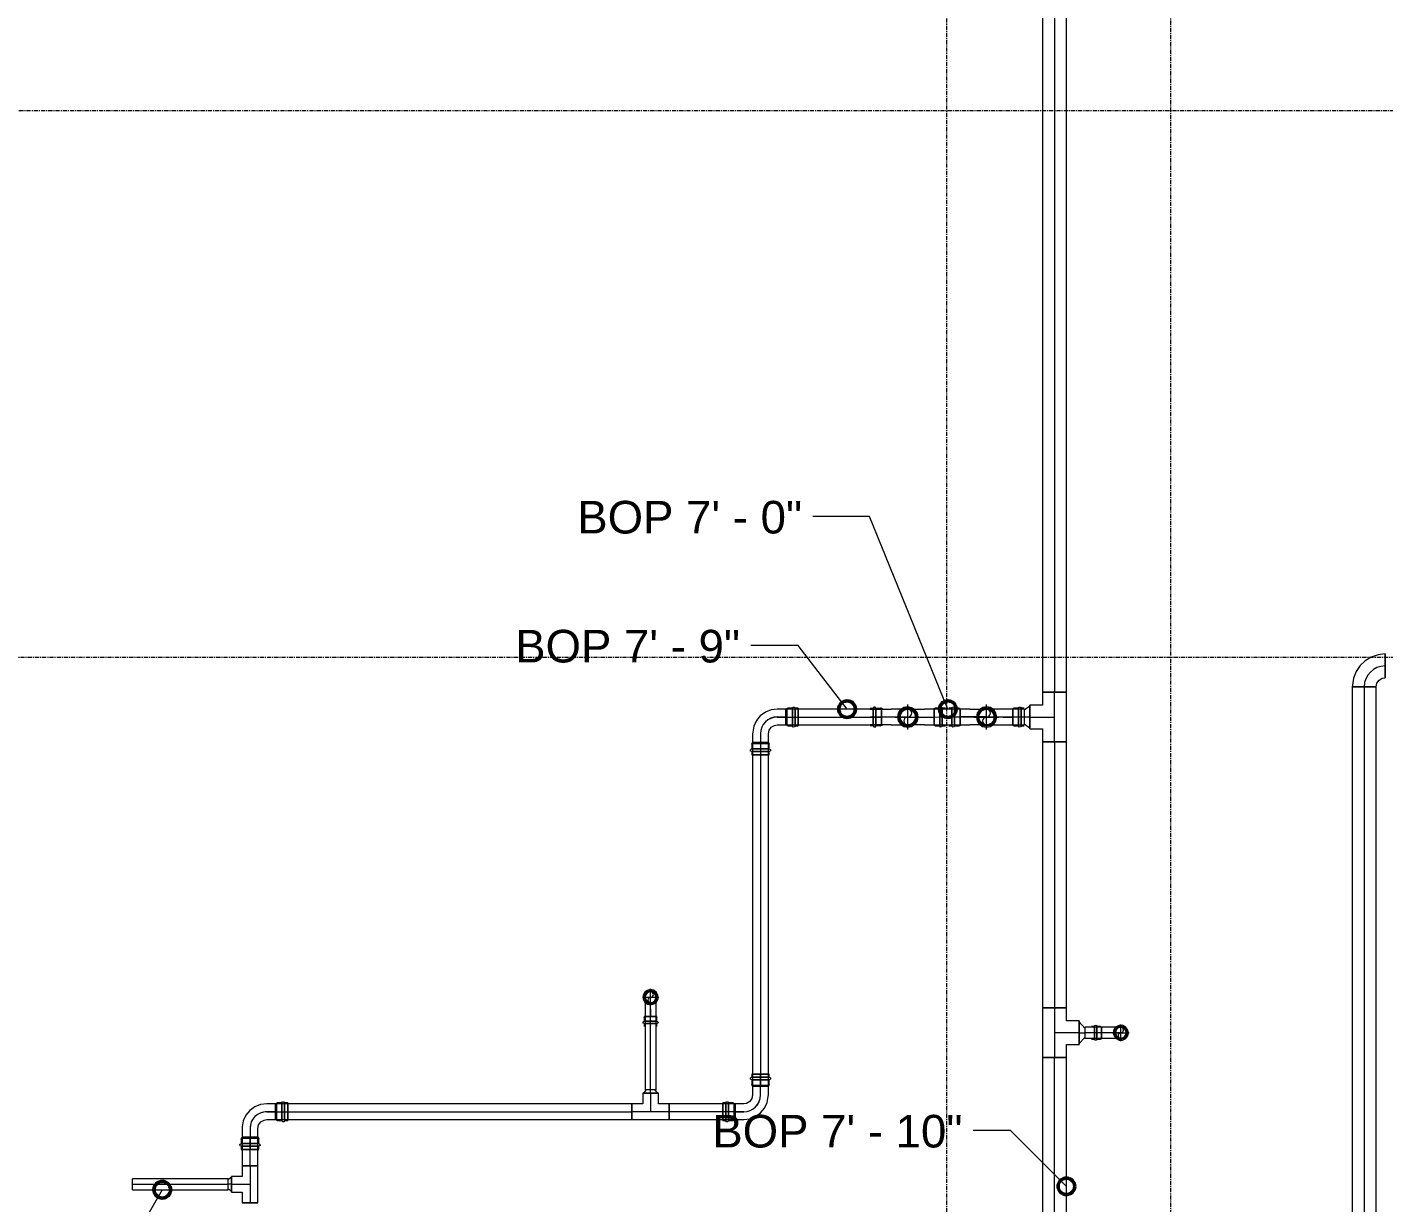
# Model space of a CAD drawing. Header units: inches. Extents: x -3679 to 241, y -496 to 1784.
# Drawn here: x -3192.9 to -3029.3, y 207.2 to 349.1 of the extents above; entities that cross this region are included whole.
import ezdxf

# ---------------------------------------------------------------- set-up
doc = ezdxf.new("R2010")
doc.units = ezdxf.units.IN
doc.header["$MEASUREMENT"] = 0
doc.linetypes.add('Grid Line', pattern=[0.875, 0.5, -0.125, 0.125, -0.125])
for name, color, linetype, lineweight in [('G-ANNO-DIMS', 251, 'Continuous', 9), ('P-PIPE', 1, 'Continuous', 9), ('P-PIPE-CNTR', 1, 'Continuous', 9), ('S-GRID', 8, 'Continuous', 9)]:
    doc.layers.add(name, color=color, linetype=linetype, lineweight=lineweight)
doc.styles.add('Arial', font='arial.ttf', dxfattribs={"height": 3.934132})

# ---------------------------------------------------------------- blocks, each defined once
blk = doc.blocks.new('Victaulic-VicPress316-Elbow 90-45deg Style P568_P571 - Standard-V1-FIFTH LEVEL')
at = {"layer": 'P-PIPE'}
for p, q in [((-2324.79, 162.52), (-2325.73, 162.52)), ((-2323.6, 162.52), (-2324.9, 162.52)), ((-2324.79, 162.52), (-2324.79, 161.86)), ((-2324.79, 161.86), (-2324.79, 162.52)), ((-2324.23, 162.63), (-2324.69, 162.63)), ((-2323.6, 162.63), (-2323.94, 162.63)), ((-2327.12, 161.86), (-2327.12, 161.86)), ((-2327.12, 161.86), (-2325.73, 161.86)), ((-2325.73, 161.86), (-2324.79, 161.86)), ((-2325.73, 161.21), (-2324.79, 161.21)), ((-2324.9, 161.86), (-2324.9, 161.86)), ((-2324.9, 161.86), (-2324.9, 161.86)), ((-2324.9, 161.21), (-2323.6, 161.21)), ((-2324.79, 161.86), (-2324.79, 161.21)), ((-2324.79, 161.21), (-2324.79, 161.86)), ((-2324.69, 161.1), (-2324.23, 161.1)), ((-2324.23, 161.86), (-2324.23, 161.86)), ((-2324.23, 161.86), (-2324.23, 161.86)), ((-2323.94, 161.86), (-2323.94, 161.86)), ((-2323.94, 161.86), (-2323.94, 161.86)), ((-2323.94, 161.1), (-2323.6, 161.1)), ((-2323.6, 161.86), (-2323.6, 161.86)), ((-2323.6, 161.86), (-2323.6, 161.86)), ((-2323.6, 161.86), (-2323.6, 161.86)), ((-2323.6, 161.86), (-2323.6, 161.86))]:
    blk.add_line(p, q, dxfattribs=at)
at = {"layer": 'P-PIPE', "flags": 128}
for points in [[(-2326.21, 161.86), (-2326.31, 162.26), (-2326.56, 162.58), (-2326.93, 162.76), (-2327.34, 162.75), (-2327.71, 162.56), (-2327.96, 162.24), (-2328.04, 161.86)], [(-2326.36, 161.86), (-2326.45, 162.23), (-2326.7, 162.51), (-2327.06, 162.63), (-2327.43, 162.57), (-2327.73, 162.34), (-2327.88, 162), (-2327.89, 161.86)], [(-2325.73, 162.52), (-2326.23, 162.52), (-2326.66, 162.52), (-2326.97, 162.52), (-2327.12, 162.52), (-2327.12, 162.52)], [(-2324.9, 162.52), (-2324.71, 162.63), (-2324.69, 162.63)], [(-2324.23, 162.63), (-2324.17, 162.75), (-2324.03, 162.76), (-2323.94, 162.65), (-2323.94, 162.63)], [(-2324.23, 162.63), (-2324.23, 162.54), (-2324.23, 162.29), (-2324.23, 161.93), (-2324.23, 161.86)], [(-2324.23, 161.86), (-2324.23, 162.23), (-2324.23, 162.51), (-2324.23, 162.63), (-2324.23, 162.63)], [(-2323.94, 162.63), (-2323.94, 162.54), (-2323.94, 162.29), (-2323.94, 161.93), (-2323.94, 161.86)], [(-2323.94, 161.86), (-2323.94, 162.23), (-2323.94, 162.51), (-2323.94, 162.63), (-2323.94, 162.63)], [(-2328.04, 161.86), (-2327.94, 161.47), (-2327.69, 161.15), (-2327.32, 160.97), (-2326.91, 160.98), (-2326.54, 161.17), (-2326.29, 161.49), (-2326.21, 161.86)], [(-2327.89, 161.86), (-2327.8, 161.5), (-2327.55, 161.22), (-2327.19, 161.1), (-2326.82, 161.16), (-2326.52, 161.39), (-2326.37, 161.73), (-2326.36, 161.86)], [(-2327.12, 161.21), (-2327.03, 161.21), (-2326.77, 161.21), (-2326.36, 161.21), (-2325.88, 161.21), (-2325.73, 161.21)], [(-2324.69, 161.1), (-2324.89, 161.19), (-2324.9, 161.21)], [(-2324.23, 161.1), (-2324.23, 161.19), (-2324.23, 161.44), (-2324.23, 161.8), (-2324.23, 161.86)], [(-2324.23, 161.86), (-2324.23, 161.5), (-2324.23, 161.22), (-2324.23, 161.1), (-2324.23, 161.1)], [(-2323.94, 161.1), (-2324.01, 160.98), (-2324.15, 160.97), (-2324.23, 161.08), (-2324.23, 161.1)], [(-2323.94, 161.1), (-2323.94, 161.19), (-2323.94, 161.44), (-2323.94, 161.8), (-2323.94, 161.86)], [(-2323.94, 161.86), (-2323.94, 161.5), (-2323.94, 161.22), (-2323.94, 161.1), (-2323.94, 161.1)]]:
    blk.add_lwpolyline(points, dxfattribs=at)
at = {"layer": 'P-PIPE'}
for radius, start, end in [(0.767, 0, 180), (0.767, 0, 180), (0.767, 0, 180), (0.657, 360, 180), (0.657, 0, 180), (0.657, 90, 180), (0.658, 0, 90), (0.767, 180, 360), (0.767, 180, 0), (0.767, 180, 0), (0.658, 180, 0), (0.658, 180, 0), (0.657, 180, 270), (0.658, 270, 0)]:
    blk.add_arc((-2327.12, 161.86), radius, start, end, dxfattribs=at)
blk = doc.blocks.new('Victaulic-VicPress316-Elbow 90-45deg Style P568_P571 - Standard-1125944-FIFTH LEVEL')
at = {"layer": 'P-PIPE'}
for p, q in [((-1.06, 4.55), (-1.06, 4.17)), ((1.06, 4.55), (-1.06, 4.55)), ((-1.06, 4.55), (1.06, 4.55)), ((-1.06, 4.17), (1.06, 4.17)), ((1.06, 4.17), (-1.06, 4.17)), ((-1.06, 3.85), (-1.06, 3.29)), ((-1.06, 3.85), (1.06, 3.85)), ((1.06, 3.85), (-1.06, 3.85)), ((-0.95, 4.55), (-0.95, 3.07)), ((-0.95, 4.55), (0.95, 4.55)), ((0.95, 4.55), (-0.95, 4.55)), ((0.95, 3.07), (0.95, 4.55)), ((1.06, 4.17), (1.06, 4.55)), ((1.06, 3.29), (1.06, 3.85)), ((-0.95, 3.18), (-0.95, 2.02)), ((0, 3.18), (-0.95, 3.18)), ((-0.95, 3.18), (0, 3.18)), ((-0.95, 3.07), (0.95, 3.07)), ((0.95, 3.07), (-0.95, 3.07)), ((0, 3.18), (0.95, 3.18)), ((0.95, 3.18), (0, 3.18)), ((0, 2.02), (0, 3.18)), ((0.95, 2.02), (0.95, 3.18)), ((-4.17, 1.06), (-4.55, 1.06)), ((-4.55, 1.06), (-4.55, -1.06)), ((-4.55, -1.06), (-4.55, 1.06)), ((-3.07, 0.95), (-4.55, 0.95)), ((-4.55, -0.95), (-4.55, 0.95)), ((-4.55, 0.95), (-4.55, -0.95)), ((-4.17, -1.06), (-4.17, 1.06)), ((-4.17, 1.06), (-4.17, -1.06)), ((-3.29, 1.06), (-3.85, 1.06)), ((-3.85, -1.06), (-3.85, 1.06)), ((-3.85, 1.06), (-3.85, -1.06)), ((-2.02, 0.95), (-3.18, 0.95)), ((-3.18, 0), (-3.18, 0.95)), ((-3.18, 0.95), (-3.18, 0)), ((-3.07, -0.95), (-3.07, 0.95)), ((-3.07, 0.95), (-3.07, -0.95)), ((-4.55, -0.95), (-3.07, -0.95)), ((-4.55, -1.06), (-4.17, -1.06)), ((-3.85, -1.06), (-3.29, -1.06)), ((-3.18, 0), (-3.18, -0.95)), ((-3.18, -0.95), (-3.18, 0)), ((-2.02, 0), (-3.18, 0)), ((-3.18, -0.95), (-2.02, -0.95))]:
    blk.add_line(p, q, dxfattribs=at)
at = {"layer": 'P-PIPE', "flags": 128}
for points in [[(-1.06, 3.85), (-1.2, 3.92), (-1.21, 4.08), (-1.08, 4.17), (-1.06, 4.17)], [(1.06, 4.17), (0.97, 4.17), (0.71, 4.17), (0.32, 4.17), (-0.12, 4.17), (-0.54, 4.17), (-0.86, 4.17), (-1.04, 4.17), (-1.06, 4.17)], [(-1.06, 4.17), (-0.97, 4.17), (-0.71, 4.17), (-0.32, 4.17), (0.12, 4.17), (0.54, 4.17), (0.86, 4.17), (1.04, 4.17), (1.06, 4.17)], [(-1.06, 3.85), (-0.97, 3.85), (-0.71, 3.85), (-0.32, 3.85), (0.12, 3.85), (0.54, 3.85), (0.86, 3.85), (1.04, 3.85), (1.06, 3.85)], [(1.06, 3.85), (0.97, 3.85), (0.71, 3.85), (0.32, 3.85), (-0.12, 3.85), (-0.54, 3.85), (-0.86, 3.85), (-1.04, 3.85), (-1.06, 3.85)], [(-0.95, 3.07), (-1.06, 3.26), (-1.06, 3.29)], [(1.06, 3.29), (0.97, 3.09), (0.95, 3.07)], [(1.06, 4.17), (1.2, 4.1), (1.21, 3.94), (1.08, 3.85), (1.06, 3.85)], [(-0.95, 2.02), (-1.04, 1.58), (-1.3, 1.22), (-1.69, 1), (-2.02, 0.95)], [(-2.02, -0.95), (-1.28, -0.86), (-0.59, -0.58), (0.02, -0.15), (0.49, 0.43), (0.81, 1.1), (0.94, 1.83), (0.95, 2.02)], [(-4.17, 1.06), (-4.1, 1.2), (-3.94, 1.21), (-3.85, 1.08), (-3.85, 1.06)], [(-4.17, 1.06), (-4.17, 0.97), (-4.17, 0.71), (-4.17, 0.32), (-4.17, -0.12), (-4.17, -0.54), (-4.17, -0.86), (-4.17, -1.04), (-4.17, -1.06)], [(-4.17, -1.06), (-4.17, -0.97), (-4.17, -0.71), (-4.17, -0.32), (-4.17, 0.12), (-4.17, 0.54), (-4.17, 0.86), (-4.17, 1.04), (-4.17, 1.06)], [(-3.85, -1.06), (-3.85, -0.97), (-3.85, -0.71), (-3.85, -0.32), (-3.85, 0.12), (-3.85, 0.54), (-3.85, 0.86), (-3.85, 1.04), (-3.85, 1.06)], [(-3.85, 1.06), (-3.85, 0.97), (-3.85, 0.71), (-3.85, 0.32), (-3.85, -0.12), (-3.85, -0.54), (-3.85, -0.86), (-3.85, -1.04), (-3.85, -1.06)], [(-3.29, 1.06), (-3.09, 0.97), (-3.07, 0.95)], [(-3.85, -1.06), (-3.92, -1.2), (-4.08, -1.21), (-4.17, -1.08), (-4.17, -1.06)], [(-3.07, -0.95), (-3.26, -1.06), (-3.29, -1.06)]]:
    blk.add_lwpolyline(points, dxfattribs=at)
at = {"layer": 'P-PIPE'}
blk.add_arc((-2.02, 2.02), 2.02, 270, 0, dxfattribs=at)
blk = doc.blocks.new('Victaulic-VicPress316-Elbow 90-45deg Style P568_P571 - Standard-V2-FIFTH LEVEL')
at = {"layer": 'P-PIPE'}
for p, q in [((-1934.31, 162.63), (-1934.64, 162.63)), ((-1933.35, 162.52), (-1934.64, 162.52)), ((-1933.56, 162.63), (-1934.02, 162.63)), ((-1932.52, 162.52), (-1933.45, 162.52)), ((-1933.45, 162.52), (-1933.45, 161.86)), ((-1933.45, 161.86), (-1933.45, 162.52)), ((-1934.64, 161.86), (-1934.64, 161.86)), ((-1934.64, 161.86), (-1934.64, 161.86)), ((-1934.64, 161.86), (-1934.64, 161.86)), ((-1934.64, 161.86), (-1934.64, 161.86)), ((-1934.64, 161.21), (-1933.35, 161.21)), ((-1934.64, 161.1), (-1934.31, 161.1)), ((-1934.31, 161.86), (-1934.31, 161.86)), ((-1934.31, 161.86), (-1934.31, 161.86)), ((-1934.02, 161.86), (-1934.02, 161.86)), ((-1934.02, 161.86), (-1934.02, 161.86)), ((-1934.02, 161.1), (-1933.56, 161.1)), ((-1933.45, 161.86), (-1933.45, 161.21)), ((-1933.45, 161.21), (-1933.45, 161.86)), ((-1932.52, 161.86), (-1933.45, 161.86)), ((-1933.45, 161.21), (-1932.52, 161.21)), ((-1933.35, 161.86), (-1933.35, 161.86)), ((-1933.35, 161.86), (-1933.35, 161.86)), ((-1932.52, 161.86), (-1931.12, 161.86)), ((-1931.12, 161.86), (-1931.12, 161.86))]:
    blk.add_line(p, q, dxfattribs=at)
at = {"layer": 'P-PIPE', "flags": 128}
for points in [[(-1934.31, 162.63), (-1934.24, 162.75), (-1934.1, 162.76), (-1934.02, 162.65), (-1934.02, 162.63)], [(-1934.31, 162.63), (-1934.31, 162.54), (-1934.31, 162.29), (-1934.31, 161.93), (-1934.31, 161.86)], [(-1934.31, 161.86), (-1934.31, 162.23), (-1934.31, 162.51), (-1934.31, 162.63), (-1934.31, 162.63)], [(-1934.02, 162.63), (-1934.02, 162.54), (-1934.02, 162.29), (-1934.02, 161.93), (-1934.02, 161.86)], [(-1934.02, 161.86), (-1934.02, 162.23), (-1934.02, 162.51), (-1934.02, 162.63), (-1934.02, 162.63)], [(-1933.56, 162.63), (-1933.36, 162.54), (-1933.35, 162.52)], [(-1931.12, 162.52), (-1931.22, 162.52), (-1931.48, 162.52), (-1931.89, 162.52), (-1932.37, 162.52), (-1932.52, 162.52)], [(-1930.21, 161.86), (-1930.31, 162.26), (-1930.56, 162.58), (-1930.93, 162.76), (-1931.34, 162.75), (-1931.71, 162.56), (-1931.96, 162.24), (-1932.04, 161.86)], [(-1930.36, 161.86), (-1930.45, 162.23), (-1930.7, 162.51), (-1931.06, 162.63), (-1931.43, 162.57), (-1931.73, 162.34), (-1931.88, 162), (-1931.89, 161.86)], [(-1934.31, 161.1), (-1934.31, 161.19), (-1934.31, 161.44), (-1934.31, 161.8), (-1934.31, 161.86)], [(-1934.31, 161.86), (-1934.31, 161.5), (-1934.31, 161.22), (-1934.31, 161.1), (-1934.31, 161.1)], [(-1934.02, 161.1), (-1934.08, 160.98), (-1934.22, 160.97), (-1934.31, 161.08), (-1934.31, 161.1)], [(-1934.02, 161.1), (-1934.02, 161.19), (-1934.02, 161.44), (-1934.02, 161.8), (-1934.02, 161.86)], [(-1934.02, 161.86), (-1934.02, 161.5), (-1934.02, 161.22), (-1934.02, 161.1), (-1934.02, 161.1)], [(-1933.35, 161.21), (-1933.54, 161.1), (-1933.56, 161.1)], [(-1932.52, 161.21), (-1932.02, 161.21), (-1931.59, 161.21), (-1931.28, 161.21), (-1931.13, 161.21), (-1931.12, 161.21)], [(-1932.04, 161.86), (-1931.94, 161.47), (-1931.69, 161.15), (-1931.32, 160.97), (-1930.91, 160.98), (-1930.54, 161.17), (-1930.29, 161.49), (-1930.21, 161.86)], [(-1931.89, 161.86), (-1931.8, 161.5), (-1931.55, 161.22), (-1931.19, 161.1), (-1930.82, 161.16), (-1930.52, 161.39), (-1930.37, 161.73), (-1930.36, 161.86)]]:
    blk.add_lwpolyline(points, dxfattribs=at)
at = {"layer": 'P-PIPE'}
for radius, start, end in [(0.766, 0, 180), (0.766, 0, 180), (0.766, 0, 180), (0.657, 0, 180), (0.657, 0, 180), (0.657, 90, 180), (0.658, 0, 90), (0.766, 180, 0), (0.766, 180, 0), (0.766, 180, 0), (0.658, 180, 0), (0.658, 180, 0), (0.657, 180, 270), (0.658, 270, 0)]:
    blk.add_arc((-1931.12, 161.86), radius, start, end, dxfattribs=at)
blk = doc.blocks.new('Elbow - Welded - Generic - Standard-1127339-FIFTH LEVEL')
at = {"layer": 'P-PIPE'}
for p, q in [((1.44, 2.52), (-1.44, 2.52)), ((-1.44, 2.52), (1.44, 2.52)), ((-2.52, -1.44), (-2.52, 1.44)), ((-2.52, 1.44), (-2.52, -1.44))]:
    blk.add_line(p, q, dxfattribs=at)
at = {"layer": 'P-PIPE', "flags": 128}
for points in [[(-1.44, 2.52), (-1.53, 2.08), (-1.79, 1.72), (-2.18, 1.49), (-2.52, 1.44)], [(-2.52, -1.44), (-1.67, -1.34), (-0.85, -1.07), (-0.12, -0.62), (0.51, -0.03), (0.99, 0.68), (1.3, 1.48), (1.43, 2.33), (1.44, 2.52)]]:
    blk.add_lwpolyline(points, dxfattribs=at)
blk = doc.blocks.new('Victaulic-VicPress316-Elbow 90-45deg Style P568_P571 - Standard-V10-FIFTH LEVEL')
at = {"layer": 'P-PIPE'}
for p, q in [((-3076, 591), (-3076, 591)), ((-3073.99, 591), (-3076, 591)), ((-3072.82, 591.95), (-3073.99, 591.95)), ((-3073.99, 591), (-3072.82, 591)), ((-3071.45, 591.95), (-3072.93, 591.95)), ((-3072.93, 591), (-3072.93, 591)), ((-3072.93, 591), (-3072.93, 591)), ((-3072.82, 591), (-3072.82, 591.95)), ((-3072.82, 591.95), (-3072.82, 591)), ((-3072.82, 590.05), (-3072.82, 591)), ((-3072.82, 591), (-3072.82, 590.05)), ((-3072.16, 592.06), (-3072.71, 592.06)), ((-3072.16, 591), (-3072.16, 591)), ((-3072.16, 591), (-3072.16, 591)), ((-3071.45, 592.06), (-3071.83, 592.06)), ((-3071.83, 591), (-3071.83, 591)), ((-3071.83, 591), (-3071.83, 591)), ((-3071.45, 591), (-3071.45, 591)), ((-3071.45, 591), (-3071.45, 591)), ((-3071.45, 591), (-3071.45, 591)), ((-3071.45, 591), (-3071.45, 591)), ((-3073.99, 590.05), (-3072.82, 590.05)), ((-3072.93, 590.05), (-3071.45, 590.05)), ((-3072.71, 589.94), (-3072.16, 589.94)), ((-3071.83, 589.94), (-3071.45, 589.94))]:
    blk.add_line(p, q, dxfattribs=at)
at = {"layer": 'P-PIPE', "flags": 128}
for points in [[(-3074.78, 591), (-3074.87, 591.47), (-3075.14, 591.86), (-3075.53, 592.13), (-3076, 592.22), (-3076.46, 592.13), (-3076.86, 591.87), (-3077.13, 591.48), (-3077.23, 591.01), (-3077.23, 591)], [(-3077.23, 591), (-3077.13, 590.53), (-3076.87, 590.14), (-3076.48, 589.87), (-3076.01, 589.78), (-3075.54, 589.87), (-3075.14, 590.13), (-3074.88, 590.52), (-3074.78, 590.99), (-3074.78, 591)], [(-3074.94, 591), (-3075.04, 591.43), (-3075.3, 591.79), (-3075.68, 592.01), (-3076.12, 592.05), (-3076.54, 591.91), (-3076.87, 591.61), (-3077.04, 591.21), (-3077.06, 591)], [(-3077.06, 591), (-3076.97, 590.57), (-3076.71, 590.21), (-3076.32, 589.99), (-3075.88, 589.95), (-3075.46, 590.09), (-3075.14, 590.39), (-3074.96, 590.79), (-3074.94, 591)], [(-3073.99, 591.95), (-3074.59, 591.95), (-3075.14, 591.95), (-3075.59, 591.95), (-3075.88, 591.95), (-3076, 591.95), (-3076, 591.95)], [(-3072.93, 591.95), (-3072.74, 592.06), (-3072.71, 592.06)], [(-3072.16, 592.06), (-3072.08, 592.2), (-3071.92, 592.21), (-3071.83, 592.08), (-3071.83, 592.06)], [(-3072.16, 592.06), (-3072.16, 591.97), (-3072.16, 591.71), (-3072.16, 591.32), (-3072.16, 591)], [(-3072.16, 591), (-3072.16, 591.43), (-3072.16, 591.79), (-3072.16, 592.01), (-3072.16, 592.06)], [(-3072.16, 589.94), (-3072.16, 590.03), (-3072.16, 590.29), (-3072.16, 590.68), (-3072.16, 591)], [(-3072.16, 591), (-3072.16, 590.57), (-3072.16, 590.21), (-3072.16, 589.99), (-3072.16, 589.94)], [(-3071.83, 592.06), (-3071.83, 591.97), (-3071.83, 591.71), (-3071.83, 591.32), (-3071.83, 591)], [(-3071.83, 591), (-3071.83, 591.43), (-3071.83, 591.79), (-3071.83, 592.01), (-3071.83, 592.06)], [(-3071.83, 589.94), (-3071.83, 590.03), (-3071.83, 590.29), (-3071.83, 590.68), (-3071.83, 591)], [(-3071.83, 591), (-3071.83, 590.57), (-3071.83, 590.21), (-3071.83, 589.99), (-3071.83, 589.94)], [(-3076, 590.05), (-3075.91, 590.05), (-3075.64, 590.05), (-3075.22, 590.05), (-3074.68, 590.05), (-3074.08, 590.05), (-3073.99, 590.05)], [(-3072.71, 589.94), (-3072.92, 590.03), (-3072.93, 590.05)], [(-3071.83, 589.94), (-3071.9, 589.8), (-3072.06, 589.79), (-3072.16, 589.92), (-3072.16, 589.94)]]:
    blk.add_lwpolyline(points, dxfattribs=at)
at = {"layer": 'P-PIPE'}
for radius, start, end in [(1.06, 0, 180), (1.06, 0, 180), (1.06, 0, 180), (1.06, 180, 0), (1.06, 180, 0), (1.06, 180, 0), (0.95, 0, 180), (0.95, 0, 180), (0.95, 90, 180), (0.95, 180, 0), (0.95, 180, 0), (0.95, 180, 270), (0.95, 0, 90), (0.95, 270, 0)]:
    blk.add_arc((-3076, 591), radius, start, end, dxfattribs=at)
blk = doc.blocks.new('Victaulic-VicPress316-Elbow 90-45deg Style P568_P571 - Standard-V11-FIFTH LEVEL')
at = {"layer": 'P-PIPE'}
for p, q in [((-3077.06, 595.55), (-3077.06, 595.17)), ((-3077.06, 594.85), (-3077.06, 594.29)), ((-3076.95, 595.55), (-3076.95, 594.07)), ((-3076.95, 594.18), (-3076.95, 593.02)), ((-3076, 594.18), (-3076.95, 594.18)), ((-3076.95, 594.18), (-3076, 594.18)), ((-3076, 595.55), (-3076, 595.55)), ((-3076, 595.55), (-3076, 595.55)), ((-3076, 595.55), (-3076, 595.55)), ((-3076, 595.55), (-3076, 595.55)), ((-3076, 595.17), (-3076, 595.17)), ((-3076, 595.17), (-3076, 595.17)), ((-3076, 594.85), (-3076, 594.85)), ((-3076, 594.85), (-3076, 594.85)), ((-3075.05, 594.18), (-3076, 594.18)), ((-3076, 594.18), (-3075.05, 594.18)), ((-3076, 593.02), (-3076, 594.18)), ((-3075.05, 594.07), (-3075.05, 595.55)), ((-3075.05, 593.02), (-3075.05, 594.18)), ((-3074.94, 595.17), (-3074.94, 595.55)), ((-3074.94, 594.29), (-3074.94, 594.85)), ((-3076, 594.07), (-3076, 594.07)), ((-3076, 594.07), (-3076, 594.07)), ((-3076, 591), (-3076, 593.02)), ((-3076, 591), (-3076, 591))]:
    blk.add_line(p, q, dxfattribs=at)
at = {"layer": 'P-PIPE', "flags": 128}
for points in [[(-3077.06, 594.85), (-3077.2, 594.92), (-3077.21, 595.08), (-3077.09, 595.17), (-3077.06, 595.17)], [(-3077.06, 595.17), (-3076.97, 595.17), (-3076.71, 595.17), (-3076.32, 595.17), (-3076, 595.17)], [(-3076, 595.17), (-3076.44, 595.17), (-3076.79, 595.17), (-3077.01, 595.17), (-3077.06, 595.17)], [(-3077.06, 594.85), (-3076.97, 594.85), (-3076.71, 594.85), (-3076.32, 594.85), (-3076, 594.85)], [(-3076, 594.85), (-3076.44, 594.85), (-3076.79, 594.85), (-3077.01, 594.85), (-3077.06, 594.85)], [(-3076.95, 594.07), (-3077.06, 594.26), (-3077.06, 594.29)], [(-3074.94, 595.17), (-3075.04, 595.17), (-3075.3, 595.17), (-3075.68, 595.17), (-3076, 595.17)], [(-3076, 595.17), (-3075.57, 595.17), (-3075.21, 595.17), (-3074.99, 595.17), (-3074.94, 595.17)], [(-3074.94, 594.85), (-3075.04, 594.85), (-3075.3, 594.85), (-3075.68, 594.85), (-3076, 594.85)], [(-3076, 594.85), (-3075.57, 594.85), (-3075.21, 594.85), (-3074.99, 594.85), (-3074.94, 594.85)], [(-3074.94, 594.29), (-3075.03, 594.09), (-3075.05, 594.07)], [(-3074.94, 595.17), (-3074.81, 595.1), (-3074.79, 594.94), (-3074.92, 594.85), (-3074.94, 594.85)], [(-3076.95, 591), (-3076.95, 591.09), (-3076.95, 591.36), (-3076.95, 591.79), (-3076.95, 592.32), (-3076.95, 592.92), (-3076.95, 593.02)], [(-3075.05, 593.02), (-3075.05, 592.41), (-3075.05, 591.86), (-3075.05, 591.42), (-3075.05, 591.12), (-3075.05, 591), (-3075.05, 591)], [(-3076, 592.22), (-3076.47, 592.13), (-3076.87, 591.87), (-3077.13, 591.47), (-3077.23, 591.01), (-3077.14, 590.54), (-3076.87, 590.14), (-3076.48, 589.87), (-3076.02, 589.78), (-3076, 589.78)], [(-3076.95, 591), (-3076.86, 591.41), (-3076.6, 591.74), (-3076.23, 591.92), (-3076, 591.95)], [(-3076, 590.05), (-3076.41, 590.14), (-3076.74, 590.4), (-3076.93, 590.78), (-3076.95, 591)], [(-3076, 589.78), (-3075.54, 589.87), (-3075.14, 590.13), (-3074.87, 590.53), (-3074.78, 590.99), (-3074.87, 591.46), (-3075.13, 591.86), (-3075.53, 592.13), (-3075.99, 592.22), (-3076, 592.22)], [(-3076, 591.95), (-3075.59, 591.86), (-3075.27, 591.6), (-3075.08, 591.22), (-3075.05, 591)], [(-3075.05, 591), (-3075.15, 590.59), (-3075.4, 590.26), (-3075.78, 590.08), (-3076, 590.05)]]:
    blk.add_lwpolyline(points, dxfattribs=at)
at = {"layer": 'P-PIPE'}
for radius, start, end in [(1.06, 90, 270), (1.06, 90, 270), (1.06, 90, 270), (0.95, 90, 270), (0.95, 90, 270), (0.95, 90, 180), (0.95, 180, 270), (1.06, 270, 90), (1.06, 270, 90), (1.06, 270, 90), (0.95, 270, 90), (0.95, 270, 90), (0.95, 0, 90), (0.95, 270, 0)]:
    blk.add_arc((-3076, 591), radius, start, end, dxfattribs=at)

msp = doc.modelspace()

# ---------------------------------------------------------------- linework, layer by layer
at = {"layer": 'G-ANNO-DIMS'}
for p, q in [((-3091.3, 290.04), (-3098.15, 290.04)), ((-3081.86, 266.78), (-3091.3, 290.04)), ((-3099.94, 274.48), (-3105.64, 274.48)), ((-3094.02, 266.78), (-3099.94, 274.48)), ((-3074.32, 215.96), (-3078.82, 215.96)), ((-3067.56, 209.21), (-3074.32, 215.96)), ((-3176.64, 208.8), (-3183.95, 196.13))]:
    msp.add_line(p, q, dxfattribs=at)
at = {"layer": 'G-ANNO-DIMS', "lineweight": 50}
for centre in [(-3094.02, 266.78), (-3081.86, 266.78), (-3176.64, 208.8), (-3067.56, 209.21)]:
    msp.add_circle(centre, 1, dxfattribs=at)
at = {"layer": 'P-PIPE'}
for p, q in [((-3070.43, 396.75), (-3070.43, 268.83)), ((-3067.56, 268.83), (-3067.56, 396.75)), ((-3070.43, 268.83), (-3070.43, 267.27)), ((-3070.43, 268.83), (-3067.56, 268.83)), ((-3067.56, 268.83), (-3070.43, 268.83)), ((-3070.43, 268.83), (-3067.56, 268.83)), ((-3067.56, 262.84), (-3067.56, 268.83)), ((-3033.07, 269.48), (-3033.07, 136.25)), ((-3033.07, 269.48), (-3030.19, 269.48)), ((-3030.19, 136.25), (-3030.19, 269.48)), ((-3071.99, 267.15), (-3072.65, 266.65)), ((-3070.43, 267.27), (-3071.99, 267.27)), ((-3071.99, 264.4), (-3071.99, 267.27)), ((-3071.99, 267.27), (-3071.99, 264.4)), ((-3089.88, 266.78), (-3101.29, 266.78)), ((-3101.29, 264.88), (-3101.29, 266.78)), ((-3089.88, 264.88), (-3089.88, 266.78)), ((-3080.38, 266.78), (-3083.52, 266.79)), ((-3083.52, 264.89), (-3083.52, 266.79)), ((-3080.38, 264.88), (-3080.38, 266.78)), ((-3072.65, 266.78), (-3074.02, 266.78)), ((-3074.02, 266.78), (-3074.02, 264.88)), ((-3072.65, 266.78), (-3072.65, 264.88)), ((-3101.29, 264.88), (-3089.88, 264.88)), ((-3083.52, 264.89), (-3080.38, 264.88)), ((-3074.02, 264.88), (-3072.65, 264.88)), ((-3072.65, 265.02), (-3071.99, 264.52)), ((-3071.99, 264.4), (-3070.43, 264.4)), ((-3070.43, 264.4), (-3070.43, 262.84)), ((-3105.42, 262.65), (-3105.42, 221.39)), ((-3105.42, 262.65), (-3103.52, 262.65)), ((-3103.52, 221.39), (-3103.52, 262.65)), ((-3070.43, 262.84), (-3070.43, 230.73)), ((-3070.43, 262.84), (-3067.56, 262.84)), ((-3070.43, 262.84), (-3067.56, 262.84)), ((-3067.56, 262.84), (-3070.43, 262.84)), ((-3067.56, 230.73), (-3067.56, 262.84)), ((-3118.38, 229.69), (-3118.38, 220.86)), ((-3117.07, 229.69), (-3118.38, 229.69)), ((-3117.07, 220.86), (-3117.07, 229.69)), ((-3070.43, 230.73), (-3070.43, 224.75)), ((-3067.56, 230.73), (-3070.43, 230.73)), ((-3070.43, 230.73), (-3067.56, 230.73)), ((-3070.43, 230.73), (-3067.56, 230.73)), ((-3067.56, 229.18), (-3067.56, 230.73)), ((-3066.01, 229.18), (-3067.56, 229.18)), ((-3066.01, 229.18), (-3066.01, 226.31)), ((-3066.01, 226.31), (-3066.01, 229.18)), ((-3065.35, 228.31), (-3066.01, 229.06)), ((-3063.33, 228.4), (-3065.35, 228.4)), ((-3065.35, 228.4), (-3065.35, 227.09)), ((-3063.33, 228.4), (-3063.33, 227.09)), ((-3067.56, 224.75), (-3067.56, 226.31)), ((-3067.56, 226.31), (-3066.01, 226.31)), ((-3066.01, 226.43), (-3065.35, 227.18)), ((-3065.35, 227.09), (-3063.33, 227.09)), ((-3067.56, 224.75), (-3070.43, 224.75)), ((-3070.43, 224.75), (-3067.56, 224.75)), ((-3070.43, 224.75), (-3070.43, 160.25)), ((-3067.56, 224.75), (-3070.43, 224.75)), ((-3067.56, 160.25), (-3067.56, 224.75)), ((-3105.42, 221.39), (-3103.52, 221.39)), ((-3118.67, 220.45), (-3118.67, 219.16)), ((-3116.77, 220.45), (-3118.67, 220.45)), ((-3118.67, 220.45), (-3116.77, 220.45)), ((-3118.29, 220.86), (-3118.54, 220.45)), ((-3117.07, 220.86), (-3118.38, 220.86)), ((-3116.91, 220.45), (-3117.16, 220.86)), ((-3116.77, 219.16), (-3116.77, 220.45)), ((-3119.97, 219.16), (-3162.87, 219.16)), ((-3162.87, 217.26), (-3162.87, 219.16)), ((-3118.67, 219.16), (-3119.97, 219.16)), ((-3119.97, 219.16), (-3119.97, 217.26)), ((-3119.97, 217.26), (-3119.97, 219.16)), ((-3119.97, 217.26), (-3119.97, 219.16)), ((-3115.48, 219.16), (-3116.77, 219.16)), ((-3115.48, 219.16), (-3115.48, 217.26)), ((-3115.48, 217.26), (-3115.48, 219.16)), ((-3107.65, 219.16), (-3115.48, 219.16)), ((-3115.48, 219.16), (-3115.48, 217.26)), ((-3107.65, 219.16), (-3107.65, 217.26)), ((-3162.87, 217.26), (-3119.97, 217.26)), ((-3119.97, 217.26), (-3115.48, 217.26)), ((-3115.48, 217.26), (-3107.65, 217.26)), ((-3167, 215.03), (-3167, 211.7)), ((-3165.1, 215.03), (-3167, 215.03)), ((-3165.1, 211.7), (-3165.1, 215.03)), ((-3165.1, 211.7), (-3167, 211.7)), ((-3167, 211.7), (-3167, 210.41)), ((-3167, 211.7), (-3165.1, 211.7)), ((-3165.1, 211.7), (-3167, 211.7)), ((-3165.1, 207.22), (-3165.1, 211.7)), ((-3168.7, 210.12), (-3180.22, 210.12)), ((-3180.22, 208.8), (-3180.22, 210.12)), ((-3168.29, 210.27), (-3168.7, 210.02)), ((-3168.7, 208.8), (-3168.7, 210.12)), ((-3167, 210.41), (-3168.29, 210.41)), ((-3168.29, 210.41), (-3168.29, 208.51)), ((-3168.29, 208.51), (-3168.29, 210.41)), ((-3180.22, 208.8), (-3168.7, 208.8)), ((-3168.7, 208.9), (-3168.29, 208.65)), ((-3168.29, 208.51), (-3167, 208.51)), ((-3167, 208.51), (-3167, 207.22)), ((-3167, 207.22), (-3165.1, 207.22)), ((-3165.1, 207.22), (-3167, 207.22))]:
    msp.add_line(p, q, dxfattribs=at)
for centre, radius, start, end in [((-3086.7, 265.83), 0.95, 0, 180), ((-3086.7, 265.83), 0.95, 180, 0), ((-3086.7, 265.36), 0.475, 90, 270), ((-3086.7, 266.31), 0.475, 270, 90), ((-3077.2, 265.83), 0.95, 0, 180), ((-3077.2, 265.83), 0.95, 180, 0), ((-3077.2, 265.36), 0.475, 90, 270), ((-3077.2, 266.31), 0.475, 270, 90), ((-3117.72, 232.02), 0.658, 0, 180), ((-3117.72, 232.35), 0.329, 270, 90), ((-3117.72, 232.02), 0.658, 180, 0), ((-3117.72, 231.69), 0.329, 90, 270), ((-3061, 227.74), 0.657, 0, 180), ((-3061, 227.74), 0.657, 180, 0), ((-3061, 227.41), 0.329, 90, 270), ((-3061, 228.07), 0.329, 270, 90)]:
    msp.add_arc(centre, radius, start, end, dxfattribs=at)
at = {"layer": 'P-PIPE-CNTR'}
for p, q in [((-3069, 396.75), (-3069, 268.83)), ((-3069, 396.75), (-3069, 268.83)), ((-3069, 262.84), (-3069, 268.83)), ((-3031.63, 269.48), (-3031.63, 136.25)), ((-3031.63, 269.48), (-3031.63, 136.25)), ((-3086.7, 264.33), (-3086.7, 267.33)), ((-3077.2, 264.33), (-3077.2, 267.33)), ((-3101.29, 265.83), (-3102.45, 265.83)), ((-3101.29, 265.83), (-3089.88, 265.83)), ((-3101.29, 265.83), (-3089.88, 265.83)), ((-3088.71, 265.83), (-3091.25, 265.83)), ((-3088.71, 265.83), (-3089.88, 265.83)), ((-3086.7, 265.83), (-3088.71, 265.83)), ((-3088.2, 265.83), (-3085.2, 265.83)), ((-3086.7, 265.83), (-3084.68, 265.83)), ((-3084.68, 265.83), (-3083.52, 265.84)), ((-3084.68, 265.83), (-3082.15, 265.84)), ((-3083.52, 265.84), (-3080.38, 265.83)), ((-3083.52, 265.84), (-3080.38, 265.83)), ((-3079.21, 265.83), (-3081.75, 265.83)), ((-3079.21, 265.83), (-3080.38, 265.83)), ((-3077.2, 265.83), (-3079.21, 265.83)), ((-3078.7, 265.83), (-3075.7, 265.83)), ((-3075.18, 265.83), (-3077.2, 265.83)), ((-3074.02, 265.83), (-3075.18, 265.83)), ((-3072.65, 265.83), (-3074.02, 265.83)), ((-3072.65, 265.83), (-3074.02, 265.83)), ((-3071.99, 265.83), (-3072.65, 265.83)), ((-3071.99, 265.83), (-3069, 265.83)), ((-3104.47, 263.82), (-3104.47, 262.65)), ((-3104.47, 263.82), (-3104.47, 261.28)), ((-3104.47, 262.65), (-3104.47, 221.39)), ((-3104.47, 262.65), (-3104.47, 221.39)), ((-3069, 262.84), (-3069, 230.73)), ((-3069, 262.84), (-3069, 230.73)), ((-3117.72, 231.02), (-3117.72, 233.02)), ((-3118.72, 232.02), (-3116.72, 232.02)), ((-3117.72, 230.63), (-3117.72, 232.02)), ((-3117.72, 229.69), (-3117.72, 230.63)), ((-3117.72, 220.86), (-3117.72, 229.69)), ((-3117.72, 220.86), (-3117.72, 229.69)), ((-3069, 230.73), (-3069, 224.75)), ((-3066.01, 227.74), (-3069, 227.74)), ((-3066.01, 227.74), (-3065.35, 227.74)), ((-3063.33, 227.74), (-3065.35, 227.74)), ((-3063.33, 227.74), (-3065.35, 227.74)), ((-3062.39, 227.74), (-3064.52, 227.74)), ((-3062.39, 227.74), (-3063.33, 227.74)), ((-3061, 227.74), (-3062.39, 227.74)), ((-3062, 227.74), (-3060, 227.74)), ((-3061, 226.74), (-3061, 228.74)), ((-3069, 160.25), (-3069, 224.75)), ((-3069, 160.25), (-3069, 224.75)), ((-3104.47, 220.22), (-3104.47, 222.76)), ((-3104.47, 220.22), (-3104.47, 221.39)), ((-3117.72, 220.45), (-3117.72, 220.86)), ((-3117.72, 220.45), (-3117.72, 218.21)), ((-3162.87, 218.21), (-3164.03, 218.21)), ((-3162.87, 218.21), (-3119.97, 218.21)), ((-3162.87, 218.21), (-3119.97, 218.21)), ((-3115.48, 218.21), (-3119.97, 218.21)), ((-3107.65, 218.21), (-3115.48, 218.21)), ((-3107.65, 218.21), (-3115.48, 218.21)), ((-3107.65, 218.21), (-3106.48, 218.21)), ((-3166.05, 216.19), (-3166.05, 215.03)), ((-3166.05, 216.19), (-3166.05, 213.66)), ((-3166.05, 211.7), (-3166.05, 215.03)), ((-3166.05, 211.7), (-3166.05, 215.03)), ((-3166.05, 211.7), (-3166.05, 207.22)), ((-3180.22, 209.46), (-3168.7, 209.46)), ((-3180.22, 209.46), (-3168.7, 209.46)), ((-3168.29, 209.46), (-3168.7, 209.46)), ((-3168.29, 209.46), (-3166.05, 209.46))]:
    msp.add_line(p, q, dxfattribs=at)
for centre, radius, start, end in [((-3029.11, 269.48), 2.52, 90, 180), ((-3102.45, 263.82), 2.02, 90, 180), ((-3106.48, 220.22), 2.02, 270, 0), ((-3164.03, 216.19), 2.02, 90, 180)]:
    msp.add_arc(centre, radius, start, end, dxfattribs=at)
at = {"layer": 'S-GRID', "linetype": 'Grid Line'}
for p, q in [((-3082, -484.26), (-3082, 1771.74)), ((-3055, 1771.74), (-3055, -484.26)), ((-3666.39, 339), (226, 339)), ((228, 273), (-3666.39, 273))]:
    msp.add_line(p, q, dxfattribs=at)

# ---------------------------------------------------------------- block references
at = {"layer": 'P-PIPE'}
for name, p, rotation in [('Elbow - Welded - Generic - Standard-1127339-FIFTH LEVEL', (-3031.63, 272), 180), ('Victaulic-VicPress316-Elbow 90-45deg Style P568_P571 - Standard-1125944-FIFTH LEVEL', (-3104.47, 265.83), 180.0000468409821), ('Victaulic-VicPress316-Elbow 90-45deg Style P568_P571 - Standard-V11-FIFTH LEVEL', (-3677.08, -2810.29), 270.0115367449271), ('Victaulic-VicPress316-Elbow 90-45deg Style P568_P571 - Standard-V11-FIFTH LEVEL', (-2486, 3341.8), 89.99629051078463), ('Victaulic-VicPress316-Elbow 90-45deg Style P568_P571 - Standard-V2-FIFTH LEVEL', (-2955.86, 2163.15), 90), ('Victaulic-VicPress316-Elbow 90-45deg Style P568_P571 - Standard-V1-FIFTH LEVEL', (-5388.12, 389.61), 180), ('Victaulic-VicPress316-Elbow 90-45deg Style P568_P571 - Standard-1125944-FIFTH LEVEL', (-3166.05, 218.21), 180)]:
    msp.add_blockref(name, p, dxfattribs=dict(at, rotation=rotation))
at = {"layer": 'P-PIPE', "extrusion": (0, 0, -1), "rotation": 269.9999531567414}
msp.add_blockref('Victaulic-VicPress316-Elbow 90-45deg Style P568_P571 - Standard-V11-FIFTH LEVEL', (2495.69, -2810.17), dxfattribs=at)
at = {"layer": 'P-PIPE'}
for name, p in [('Victaulic-VicPress316-Elbow 90-45deg Style P568_P571 - Standard-V10-FIFTH LEVEL', (-1.19, -325.17)), ('Victaulic-VicPress316-Elbow 90-45deg Style P568_P571 - Standard-1125944-FIFTH LEVEL', (-3104.47, 218.21))]:
    msp.add_blockref(name, p, dxfattribs=at)

# ---------------------------------------------------------------- texts
at = {"layer": 'G-ANNO-DIMS', "char_height": 3.9341, "attachment_point": 1, "line_spacing_factor": 0.938532, "style": 'Arial'}
for s, insert, width in [('BOP 7\' - 0"', (-3126.57, 291.91), 32.304), ('BOP 7\' - 9"', (-3134.06, 276.35), 32.304), ('BOP 7\' - 10"', (-3110.28, 217.83), 35.952)]:
    msp.add_mtext(s, dxfattribs=dict(at, insert=insert, width=width))

doc.saveas('drawing.dxf')
